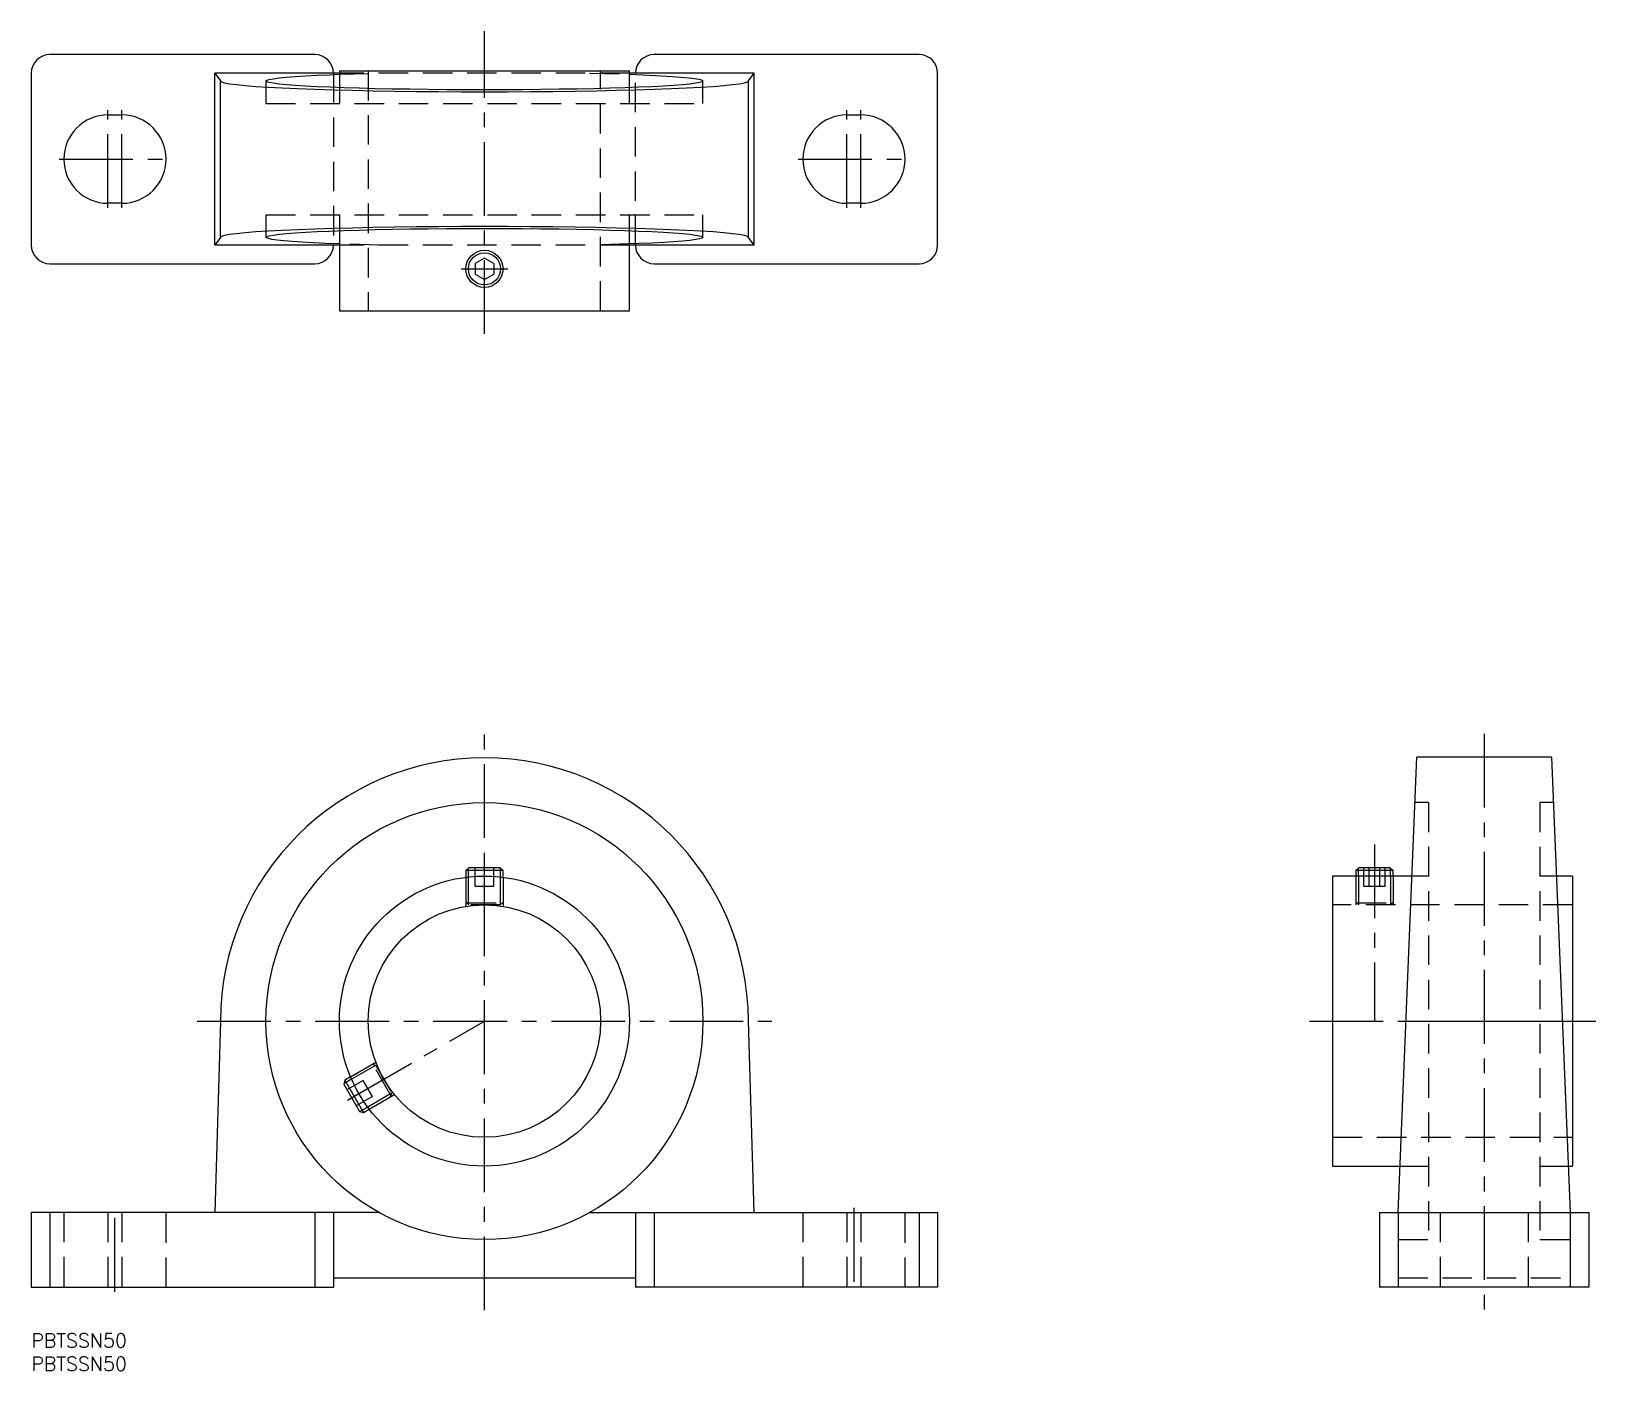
# Model space of a CAD drawing. Extents: x 0 to 337, y -8 to 280.
import ezdxf

# ---------------------------------------------------------------- set-up
doc = ezdxf.new("R2010")
doc.units = 0
doc.header["$LTSCALE"] = 0.5
doc.linetypes.add('CENTER', pattern=[50.8, 31.75, -6.35, 6.35, -6.35])
doc.linetypes.add('DASHED', pattern=[19.05, 12.7, -6.35])
for name, color, linetype in [('MSM_CENTER', 1, 'CENTER'), ('MSM_CONTINUOUS', 7, 'CONTINUOUS'), ('MSM_DASHED', 4, 'DASHED'), ('MSM_NARROW', 5, 'CONTINUOUS'), ('MSM_PART_NUMBER', 7, 'CONTINUOUS')]:
    doc.layers.add(name, color=color, linetype=linetype)
doc.styles.get("Standard").update_dxf_attribs({"font": 'txt.shx', "height": 3, "bigfont": 'bigfont.shx'})

msp = doc.modelspace()

# ---------------------------------------------------------------- linework, layer by layer
at = {"layer": 'MSM_CENTER'}
for p, q in [((97.5, 215), (97.5, 280.1)), ((16.5, 242.1), (16.5, 263.1)), ((19.5, 242.1), (19.5, 263.1)), ((175.5, 242.1), (175.5, 263.1)), ((178.5, 242.1), (178.5, 263.1)), ((6, 252.6), (30, 252.6)), ((165, 252.6), (189, 252.6)), ((92.5, 229), (102.5, 229)), ((97.5, 5), (97.5, 129)), ((312.6, 129), (312.6, 5)), ((289, 105.2), (289, 67.2)), ((35.7, 67.2), (159.3, 67.2)), ((68.06, 50.2), (97.5, 67.2)), ((275, 67.2), (336.6, 67.2)), ((18, 9), (18, 27)), ((177, 27), (177, 9))]:
    msp.add_line(p, q, dxfattribs=at)
at = {"layer": 'MSM_CONTINUOUS'}
for p, q in [((61, 275.1), (4, 275.1)), ((191, 275.1), (134, 275.1)), ((0, 271.1), (0, 234.1)), ((39.5, 234.1), (39.5, 271.1)), ((66.3, 271.1), (39.5, 271.1)), ((39.5, 271.1), (40.7, 269.42)), ((40.7, 235.78), (40.7, 269.42)), ((40.7, 269.42), (40.92, 269.22)), ((50.5, 269.42), (50.68, 269.59)), ((50.68, 269.25), (50.5, 269.42)), ((50.68, 269.59), (51.21, 269.75)), ((51.21, 269.75), (52.1, 269.91)), ((52.1, 269.91), (53.33, 270.07)), ((53.33, 270.07), (54.9, 270.23)), ((54.9, 270.23), (56.8, 270.38)), ((56.8, 270.38), (59, 270.52)), ((59, 270.52), (61.5, 270.65)), ((61.5, 270.65), (64.27, 270.77)), ((64.27, 270.77), (66.3, 270.85)), ((66.3, 271.6), (128.7, 271.6)), ((66.3, 271.6), (66.3, 267.98)), ((128.7, 267.98), (128.7, 271.6)), ((155.5, 271.1), (128.7, 271.1)), ((128.7, 270.85), (131.64, 270.74)), ((131.64, 270.74), (134.33, 270.61)), ((134.33, 270.61), (136.73, 270.47)), ((136.73, 270.47), (138.84, 270.33)), ((138.84, 270.33), (140.63, 270.18)), ((140.63, 270.18), (142.1, 270.02)), ((142.1, 270.02), (143.22, 269.86)), ((143.22, 269.86), (143.99, 269.7)), ((143.99, 269.7), (144.42, 269.53)), ((144.5, 269.42), (144.32, 269.25)), ((144.42, 269.53), (144.5, 269.42)), ((154.08, 269.22), (154.3, 269.42)), ((154.3, 269.42), (155.5, 271.1)), ((154.3, 235.78), (154.3, 269.42)), ((155.5, 234.1), (155.5, 271.1)), ((195, 234.1), (195, 271.1)), ((40.92, 269.22), (41.56, 269.02)), ((41.56, 269.02), (42.64, 268.82)), ((42.64, 268.82), (44.13, 268.63)), ((44.13, 268.63), (46.02, 268.44)), ((46.02, 268.44), (48.31, 268.26)), ((48.31, 268.26), (50.97, 268.09)), ((51.21, 269.09), (50.68, 269.25)), ((50.97, 268.09), (53.99, 267.93)), ((52.1, 268.92), (51.21, 269.09)), ((53.33, 268.76), (52.1, 268.92)), ((54.9, 268.61), (53.33, 268.76)), ((53.99, 267.93), (57.34, 267.78)), ((56.8, 268.46), (54.9, 268.61)), ((59, 268.32), (56.8, 268.46)), ((57.34, 267.78), (60.99, 267.64)), ((61.5, 268.19), (59, 268.32)), ((60.99, 267.64), (64.92, 267.52)), ((64.27, 268.06), (61.5, 268.19)), ((67.29, 267.95), (64.27, 268.06)), ((64.92, 267.52), (69.1, 267.41)), ((70.54, 267.85), (67.29, 267.95)), ((69.1, 267.41), (73.5, 267.32)), ((74, 267.76), (70.54, 267.85)), ((73.5, 267.32), (78.07, 267.24)), ((77.64, 267.68), (74, 267.76)), ((81.43, 267.62), (77.64, 267.68)), ((78.07, 267.24), (82.8, 267.18)), ((85.34, 267.57), (81.43, 267.62)), ((82.8, 267.18), (87.64, 267.14)), ((89.34, 267.53), (85.34, 267.57)), ((87.64, 267.14), (92.55, 267.11)), ((93.4, 267.51), (89.34, 267.53)), ((92.55, 267.11), (97.5, 267.1)), ((97.5, 267.5), (93.4, 267.51)), ((101.6, 267.51), (97.5, 267.5)), ((97.5, 267.1), (102.45, 267.11)), ((105.66, 267.53), (101.6, 267.51)), ((102.45, 267.11), (107.36, 267.14)), ((109.66, 267.57), (105.66, 267.53)), ((107.36, 267.14), (112.2, 267.18)), ((113.57, 267.62), (109.66, 267.57)), ((112.2, 267.18), (116.93, 267.24)), ((117.36, 267.68), (113.57, 267.62)), ((116.93, 267.24), (121.5, 267.32)), ((121, 267.76), (117.36, 267.68)), ((124.46, 267.85), (121, 267.76)), ((121.5, 267.32), (125.9, 267.41)), ((127.71, 267.95), (124.46, 267.85)), ((125.9, 267.41), (130.08, 267.52)), ((130.73, 268.06), (127.71, 267.95)), ((130.08, 267.52), (134.01, 267.64)), ((133.5, 268.19), (130.73, 268.06)), ((136, 268.32), (133.5, 268.19)), ((134.01, 267.64), (137.66, 267.78)), ((138.2, 268.46), (136, 268.32)), ((137.66, 267.78), (141.01, 267.93)), ((140.1, 268.61), (138.2, 268.46)), ((141.67, 268.76), (140.1, 268.61)), ((141.01, 267.93), (144.03, 268.09)), ((142.9, 268.92), (141.67, 268.76)), ((143.79, 269.09), (142.9, 268.92)), ((144.32, 269.25), (143.79, 269.09)), ((144.03, 268.09), (146.69, 268.26)), ((146.69, 268.26), (148.98, 268.44)), ((148.98, 268.44), (150.87, 268.63)), ((150.87, 268.63), (152.36, 268.82)), ((152.36, 268.82), (153.44, 269.02)), ((153.44, 269.02), (154.08, 269.22)), ((16.5, 262.1), (19.5, 262.1)), ((175.5, 262.1), (178.5, 262.1)), ((19.5, 243.1), (16.5, 243.1)), ((178.5, 243.1), (175.5, 243.1)), ((40.7, 235.78), (39.5, 234.1)), ((40.92, 235.98), (40.7, 235.78)), ((41.56, 236.18), (40.92, 235.98)), ((42.64, 236.38), (41.56, 236.18)), ((44.13, 236.57), (42.64, 236.38)), ((46.02, 236.76), (44.13, 236.57)), ((48.31, 236.94), (46.02, 236.76)), ((50.97, 237.11), (48.31, 236.94)), ((50.5, 235.78), (50.68, 235.95)), ((50.58, 235.67), (50.5, 235.78)), ((51.01, 235.5), (50.58, 235.67)), ((50.68, 235.95), (51.21, 236.11)), ((53.99, 237.27), (50.97, 237.11)), ((51.21, 236.11), (52.1, 236.28)), ((52.1, 236.28), (53.33, 236.44)), ((53.33, 236.44), (54.9, 236.59)), ((57.34, 237.42), (53.99, 237.27)), ((54.9, 236.59), (56.8, 236.74)), ((56.8, 236.74), (59, 236.88)), ((60.99, 237.56), (57.34, 237.42)), ((59, 236.88), (61.5, 237.01)), ((64.92, 237.68), (60.99, 237.56)), ((61.5, 237.01), (64.27, 237.14)), ((64.27, 237.14), (67.29, 237.25)), ((69.1, 237.79), (64.92, 237.68)), ((66.3, 237.22), (66.3, 220)), ((67.29, 237.25), (70.54, 237.35)), ((73.5, 237.88), (69.1, 237.79)), ((70.54, 237.35), (74, 237.44)), ((78.07, 237.96), (73.5, 237.88)), ((74, 237.44), (77.64, 237.52)), ((77.64, 237.52), (81.43, 237.58)), ((82.8, 238.02), (78.07, 237.96)), ((81.43, 237.58), (85.34, 237.63)), ((87.64, 238.06), (82.8, 238.02)), ((85.34, 237.63), (89.34, 237.67)), ((92.55, 238.09), (87.64, 238.06)), ((89.34, 237.67), (93.4, 237.69)), ((97.5, 238.1), (92.55, 238.09)), ((93.4, 237.69), (97.5, 237.7)), ((102.45, 238.09), (97.5, 238.1)), ((97.5, 237.7), (101.6, 237.69)), ((101.6, 237.69), (105.66, 237.67)), ((107.36, 238.06), (102.45, 238.09)), ((105.66, 237.67), (109.66, 237.63)), ((112.2, 238.02), (107.36, 238.06)), ((109.66, 237.63), (113.57, 237.58)), ((116.93, 237.96), (112.2, 238.02)), ((113.57, 237.58), (117.36, 237.52)), ((121.5, 237.88), (116.93, 237.96)), ((117.36, 237.52), (121, 237.44)), ((121, 237.44), (124.46, 237.35)), ((125.9, 237.79), (121.5, 237.88)), ((124.46, 237.35), (127.71, 237.25)), ((130.08, 237.68), (125.9, 237.79)), ((127.71, 237.25), (130.73, 237.14)), ((128.7, 220), (128.7, 237.22)), ((134.01, 237.56), (130.08, 237.68)), ((130.73, 237.14), (133.5, 237.01)), ((133.5, 237.01), (136, 236.88)), ((137.66, 237.42), (134.01, 237.56)), ((136, 236.88), (138.2, 236.74)), ((141.01, 237.27), (137.66, 237.42)), ((138.2, 236.74), (140.1, 236.59)), ((140.1, 236.59), (141.67, 236.44)), ((144.03, 237.11), (141.01, 237.27)), ((141.67, 236.44), (142.9, 236.28)), ((142.9, 236.28), (143.79, 236.11)), ((143.79, 236.11), (144.32, 235.95)), ((146.69, 236.94), (144.03, 237.11)), ((144.32, 235.95), (144.5, 235.78)), ((144.5, 235.78), (144.32, 235.61)), ((148.98, 236.76), (146.69, 236.94)), ((150.87, 236.57), (148.98, 236.76)), ((152.36, 236.38), (150.87, 236.57)), ((153.44, 236.18), (152.36, 236.38)), ((154.08, 235.98), (153.44, 236.18)), ((154.3, 235.78), (154.08, 235.98)), ((155.5, 234.1), (154.3, 235.78)), ((66.3, 234.1), (39.5, 234.1)), ((51.78, 235.34), (51.01, 235.5)), ((52.9, 235.18), (51.78, 235.34)), ((54.37, 235.02), (52.9, 235.18)), ((56.16, 234.87), (54.37, 235.02)), ((58.27, 234.73), (56.16, 234.87)), ((60.67, 234.59), (58.27, 234.73)), ((63.36, 234.46), (60.67, 234.59)), ((66.3, 234.35), (63.36, 234.46)), ((130.73, 234.43), (128.7, 234.35)), ((155.5, 234.1), (128.7, 234.1)), ((133.5, 234.55), (130.73, 234.43)), ((136, 234.68), (133.5, 234.55)), ((138.2, 234.82), (136, 234.68)), ((140.1, 234.97), (138.2, 234.82)), ((141.67, 235.13), (140.1, 234.97)), ((142.9, 235.29), (141.67, 235.13)), ((143.79, 235.45), (142.9, 235.29)), ((144.32, 235.61), (143.79, 235.45)), ((4, 230.1), (61, 230.1)), ((97.5, 231.31), (95.5, 230.15)), ((95.5, 230.15), (95.5, 227.85)), ((99.5, 230.15), (97.5, 231.31)), ((99.5, 230.15), (99.5, 227.85)), ((134, 230.1), (191, 230.1)), ((95.5, 227.85), (97.5, 226.69)), ((97.5, 226.69), (99.5, 227.85)), ((66.3, 220), (128.7, 220)), ((294.1, 26), (298.1, 124)), ((327.1, 124), (298.1, 124)), ((327.1, 124), (331.1, 26)), ((94.11, 100.2), (93.5, 99.59)), ((93.5, 99.59), (93.5, 98.14)), ((101.5, 99.59), (93.5, 99.59)), ((100.89, 100.2), (94.11, 100.2)), ((101.5, 99.59), (100.89, 100.2)), ((101.5, 98.14), (101.5, 99.59)), ((297.06, 98.4), (280, 98.4)), ((280, 98.4), (280, 36)), ((285.61, 100.2), (285, 99.59)), ((285, 99.59), (285, 98.4)), ((293, 99.59), (285, 99.59)), ((292.39, 100.2), (285.61, 100.2)), ((293, 99.59), (292.39, 100.2)), ((293, 98.4), (293, 99.59)), ((331.6, 98.4), (328.14, 98.4)), ((331.6, 98.4), (331.6, 36)), ((40.7, 67.2), (39.5, 26)), ((155.5, 26), (154.3, 67.2)), ((295.78, 67.2), (329.42, 67.2)), ((67.45, 54.47), (67.23, 53.63)), ((68.7, 55.19), (67.45, 54.47)), ((67.45, 54.47), (71.45, 47.54)), ((67.23, 53.63), (70.61, 47.77)), ((70.61, 47.77), (71.45, 47.54)), ((71.45, 47.54), (72.7, 48.26)), ((280, 36), (294.51, 36)), ((330.69, 36), (331.6, 36)), ((74.88, 26), (0, 26)), ((0, 26), (0, 10)), ((65, 26), (65, 10)), ((120.12, 26), (195, 26)), ((130, 26), (130, 10)), ((195, 26), (195, 10)), ((290.1, 26), (335.1, 26)), ((290.1, 26), (290.1, 10)), ((335.1, 26), (335.1, 10)), ((65, 12), (130, 12)), ((0, 10), (65, 10)), ((195, 10), (130, 10)), ((335.1, 10), (290.1, 10))]:
    msp.add_line(p, q, dxfattribs=at)
for centre, radius in [((97.5, 229), 4), ((97.5, 67.2), 47), ((97.5, 67.2), 31.2), ((97.5, 67.2), 25)]:
    msp.add_circle(centre, radius, dxfattribs=at)
for centre, radius, start, end in [((4, 271.1), 4, 90, 180), ((61, 271.1), 4, 0, 90), ((134, 271.1), 4, 90, 180), ((191, 271.1), 4, 0, 90), ((16.5, 252.6), 9.5, 90, 270), ((19.5, 252.6), 9.5, 270, 90), ((175.5, 252.6), 9.5, 90, 270), ((178.5, 252.6), 9.5, 270, 90), ((4, 234.1), 4, 180, 270), ((61, 234.1), 4, 270, 360), ((134, 234.1), 4, 180, 270), ((191, 234.1), 4, 270, 0), ((97.5, 67), 56.8, 0.2017, 179.7983)]:
    msp.add_arc(centre, radius, start, end, dxfattribs=at)
at = {"layer": 'MSM_DASHED'}
for p, q in [((50.5, 269.42), (50.5, 264.6)), ((65, 271.1), (65, 234.1)), ((66.3, 270.85), (74.88, 271.1)), ((128.7, 271.1), (66.3, 271.1)), ((72.5, 271.6), (72.5, 220)), ((120.12, 271.1), (128.7, 270.85)), ((122.5, 220), (122.5, 271.6)), ((130, 234.1), (130, 271.1)), ((144.5, 264.6), (144.5, 269.42)), ((66.3, 267.98), (66.3, 264.6)), ((128.7, 264.6), (128.7, 267.98)), ((50.5, 264.6), (144.5, 264.6)), ((50.5, 240.6), (144.5, 240.6)), ((50.5, 240.6), (50.5, 235.78)), ((66.3, 240.6), (66.3, 237.22)), ((128.7, 237.22), (128.7, 240.6)), ((144.5, 235.78), (144.5, 240.6)), ((74.88, 234.1), (66.3, 234.35)), ((128.7, 234.1), (66.3, 234.1)), ((128.7, 234.35), (120.12, 234.1)), ((300.6, 114.2), (297.7, 114.2)), ((300.6, 114.2), (300.6, 20.2)), ((327.5, 114.2), (324.6, 114.2)), ((324.6, 114.2), (324.6, 20.2)), ((93.5, 98.14), (93.5, 91.88)), ((94.04, 92.27), (94.04, 98.21)), ((95.5, 96.2), (95.5, 100.2)), ((97.5, 96.2), (97.5, 100.2)), ((99.5, 96.2), (99.5, 100.2)), ((100.96, 92.27), (100.96, 98.21)), ((101.5, 98.14), (101.5, 91.88)), ((285, 98.4), (285, 92.2)), ((285.54, 98.4), (285.54, 92.27)), ((286.69, 96.2), (286.69, 100.2)), ((287.85, 96.2), (287.85, 100.2)), ((289, 100.2), (289, 96.2)), ((290.15, 96.2), (290.15, 100.2)), ((291.31, 96.2), (291.31, 100.2)), ((292.46, 98.4), (292.46, 92.27)), ((293, 98.4), (293, 92.2)), ((300.6, 98.4), (297.06, 98.4)), ((328.14, 98.4), (324.6, 98.4)), ((95.5, 96.2), (99.5, 96.2)), ((286.69, 96.2), (291.31, 96.2)), ((93.5, 92.81), (94.11, 92.2)), ((93.7, 92.61), (101.3, 92.61)), ((100.89, 92.2), (94.11, 92.2)), ((100.89, 92.2), (101.5, 92.81)), ((331.6, 92.2), (280, 92.2)), ((285, 92.81), (285.61, 92.2)), ((285.2, 92.61), (292.8, 92.61)), ((292.39, 92.2), (293, 92.81)), ((68.7, 55.19), (74.13, 58.33)), ((74.06, 57.66), (68.92, 54.69)), ((74.16, 57.63), (73.32, 57.86)), ((77.39, 51.2), (73.59, 57.78)), ((74.16, 57.63), (77.54, 51.77)), ((71.39, 54.43), (67.92, 52.43)), ((73.39, 50.97), (71.39, 54.43)), ((72.39, 52.7), (68.92, 50.7)), ((73.39, 50.97), (69.92, 48.97)), ((77.52, 51.67), (72.38, 48.7)), ((72.7, 48.26), (78.13, 51.4)), ((77.32, 50.93), (77.54, 51.77)), ((280, 42.2), (331.6, 42.2)), ((294.51, 36), (300.6, 36)), ((324.6, 36), (330.69, 36)), ((7, 26), (7, 10)), ((16.5, 26), (16.5, 10)), ((19.5, 26), (19.5, 10)), ((29, 10), (29, 26)), ((166, 26), (166, 10)), ((175.5, 26), (175.5, 10)), ((178.5, 26), (178.5, 10)), ((188, 10), (188, 26)), ((303.1, 26), (303.1, 10)), ((322.1, 26), (322.1, 10)), ((294.1, 20.2), (300.6, 20.2)), ((324.6, 20.2), (331.1, 20.2)), ((294.1, 12), (331.1, 12))]:
    msp.add_line(p, q, dxfattribs=at)
at = {"layer": 'MSM_NARROW'}
for p, q in [((94.04, 98.21), (94.04, 100.13)), ((100.96, 98.21), (100.96, 100.13)), ((285.54, 98.4), (285.54, 100.13)), ((292.46, 98.4), (292.46, 100.13)), ((68.92, 54.69), (67.25, 53.73)), ((72.38, 48.7), (70.71, 47.74)), ((4, 26), (4, 10)), ((61, 26), (61, 10)), ((134, 26), (134, 10)), ((191, 26), (191, 10)), ((294.1, 26), (294.1, 10)), ((331.1, 26), (331.1, 10))]:
    msp.add_line(p, q, dxfattribs=at)
msp.add_circle((97.5, 229), 3.46, dxfattribs=at)

# ---------------------------------------------------------------- texts
at = {"layer": 'MSM_PART_NUMBER'}
for p in [(0, -3), (0, -8)]:
    msp.add_text('PBTSSN50', height=3, dxfattribs=at).set_placement(p)

doc.saveas('drawing.dxf')
